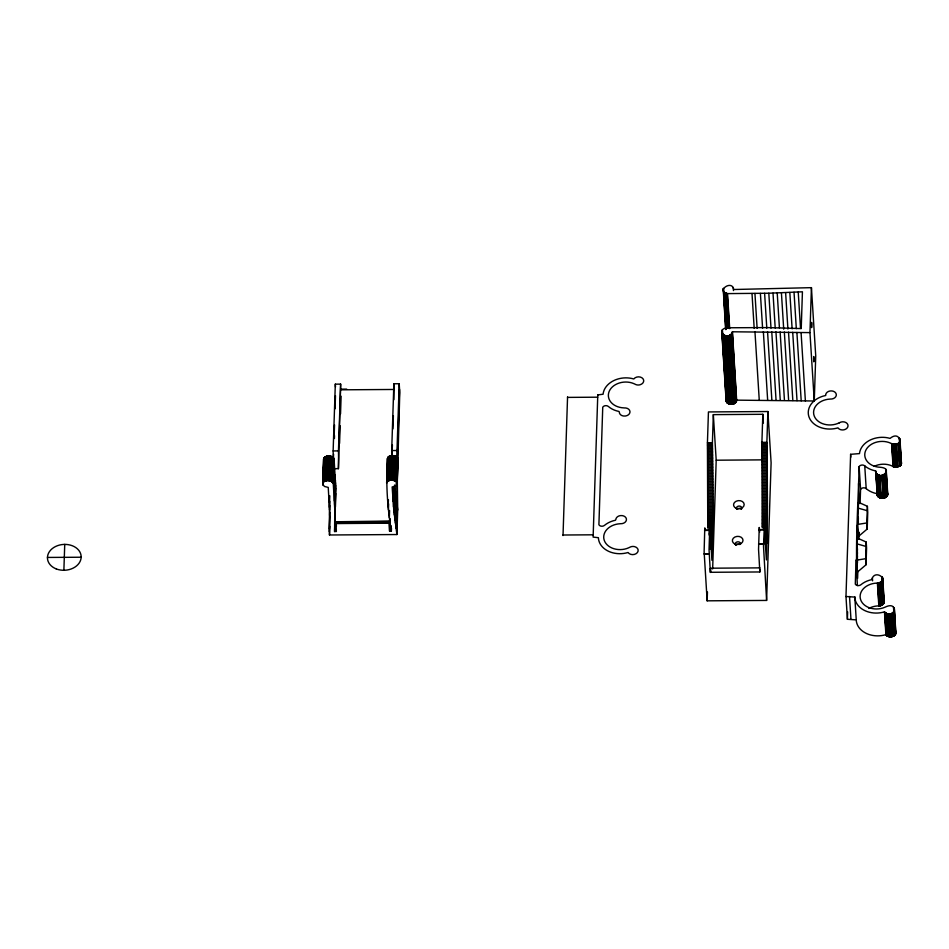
<?xml version="1.0" encoding="UTF-8"?>
<svg xmlns="http://www.w3.org/2000/svg" width="949" height="949" viewBox="0 0 949 949"><rect width="100%" height="100%" fill="white"/><g stroke="black" fill="none" stroke-linecap="round" stroke-linejoin="round"><path stroke-width="1.42" d="M712.746 528.059L707.776 528.083L707.432 442.732L708.44 411.937L767.883 411.534L771.11 462.815L766.602 600.432L707.159 600.824L704.122 551.832L704.775 527.893L705 529.151M709.816 527.941L711.928 560.313L712.96 506.695L712.402 442.697L713.34 414.63L762.83 414.298L763.376 423.124M767.219 527.691L762.249 527.727L761.905 442.341L762.83 414.298M766.602 600.432L763.506 546.173L764.277 527.537L766.401 559.957L767.433 506.327L766.875 442.305L767.883 411.534M856.615 560.171L857.338 538.047L866.2 542.033L866.579 548.107L866.034 564.774L857.362 572.117L856.615 560.171L865.654 558.7L866.2 542.033M857.777 524.417L858.501 502.294L867.374 506.28L867.754 512.353L867.208 529.02L858.537 536.363L857.777 524.417L866.828 522.946L867.374 506.28M858.216 517.11L858.382 523.634M324.048 460.894C321.64 455.39 332.482 454.274 334.072 458.901L335.614 485.437L335.388 507.003M858.359 517.573L858.37 519.613M759.247 527.537L758.548 549.352L759.841 571.962L710.338 572.294L709.045 549.685L709.745 527.869M856.034 560.017L855.298 584.121A3.381 2.586 -3.6 0 0 860.862 584.762A22.207 17.011 -3.6 0 1 871.763 579.625C874.8 567.609 891.87 581.713 876.508 583.125A16.88 12.93 -3.6 0 0 860.684 599.827A16.88 12.93 -3.6 0 0 885.026 607.194C899.213 600.136 894.99 621.014 884.397 611.891A22.207 17.011 -3.6 0 1 854.788 597.087L845.974 596.482L850.624 454.31L859.486 453.598A22.207 17.011 -3.6 0 1 890.079 438.391C901.194 429.138 904.207 450.028 890.411 443.076A16.88 12.93 -3.6 0 0 865.571 450.775A16.88 12.93 -3.6 0 0 880.304 467.276C895.536 468.533 877.671 482.804 875.334 470.834A22.207 17.011 -3.6 0 1 864.753 465.852A3.381 2.586 -3.6 0 0 859.142 466.552C858.062 506.22 855.061 545.96 857.398 585.545M857.421 556.043L857.291 556.968L857.279 551.808M63.88 570.278L64.734 544.394M397.18 471.689L397.702 510.016L396.896 534.536L329.481 534.987L329.481 509.993L328.247 487.418L324.416 486.446L322.719 484.215L323.538 458.972M322.862 484.737L323.704 458.45M323.028 485.093L323.882 458.106M322.719 484.215L324.107 457.786M323.182 482.472L324.25 457.632M323.443 482.163L324.558 457.347M323.597 482.009L324.724 457.204M323.929 481.736L324.914 457.074M324.107 481.606L325.104 456.943M324.309 481.475L325.317 456.837M324.511 481.357L325.531 456.718M324.724 481.25L325.756 456.623M324.949 481.143L325.982 456.528M325.175 481.048L326.219 456.433M325.424 480.965L326.468 456.362M325.673 480.882L326.729 456.291M325.922 480.811L326.978 456.22M326.183 480.752L327.251 456.172M326.444 480.692L327.512 456.125M326.717 480.657L327.785 456.089M326.99 480.621L328.069 456.066M327.263 480.597L328.342 456.054M327.535 480.574L328.615 456.042M327.82 480.574L328.9 456.054M336.421 526.256L336.053 521.653L336.361 531.523L334.582 531.535L334.807 509.957L333.265 483.421L331.652 481.546L328.378 480.585L329.184 456.066M328.651 480.609L329.457 456.078M328.935 480.645L329.73 456.113M329.208 480.68L330.003 456.149M329.481 480.728L330.276 456.208M329.742 480.787L330.549 456.255M329.161 501.891L329.35 496.125M330.003 480.858L330.81 456.327M329.398 507.288L329.778 495.758M330.264 480.929L331.071 456.398M329.481 509.993L329.766 501.333M330.513 481.013L331.32 456.493M329.576 515.39L329.778 505.473M329.267 531.57L329.778 512.318M330.75 481.107L331.557 456.576M329.374 528.878L329.801 516.078M330.987 481.202L331.794 456.683M329.481 534.987L329.766 526.327M331.225 481.309L332.02 456.789M331.438 481.428L332.245 456.908M331.652 481.546L332.458 457.027M331.853 481.677L332.66 457.157M332.043 481.819L332.85 457.288M332.221 481.95L333.028 457.43M333.229 458.687A18.351 0.866 89.6 0 0 333.135 450.941L335.317 384.155L340.644 384.12L338.413 468.664L334.428 468.687M332.387 482.104L333.194 457.572M332.541 482.258L333.573 454.097M334.095 438.035L334.534 424.891M335.056 408.829L335.483 395.697M332.814 482.567L333.49 457.881M333.04 482.899L333.74 458.213M334.416 438.533L334.511 435.615M333.206 483.255L333.929 458.545M333.265 483.421L334.072 458.901M334.428 501.048L335.127 474.63M334.617 504.56L335.412 480.028M334.724 507.252L335.531 482.733M334.807 509.957L335.614 485.437M334.902 515.354L335.673 488.13M334.582 531.535L335.709 493.527M338.413 468.664A18.351 0.866 89.6 0 0 338.461 450.905L340.644 384.12M339.576 443.42L340.157 425.71M340.537 413.906L341.118 396.196M389.588 531.167L389.28 521.298L389.588 531.167L391.368 531.155C387.287 507.205 385.852 482.792 387.429 458.545C388.782 453.29 400.846 455.579 397.168 461.036M386.634 483.077L387.678 457.857M386.67 482.899L387.88 457.525M386.967 482.211L388.011 457.371M387.204 481.89L388.295 457.062M387.346 481.736L388.449 456.92M387.655 481.44L388.627 456.777M387.821 481.309L388.817 456.647M388.011 481.179L389.007 456.528M388.2 481.048L389.209 456.41M387.939 504.204L388.082 499.874M388.414 480.929L389.422 456.291M388.627 480.823L389.648 456.196M388.177 506.908L388.414 499.684M388.841 480.716L389.885 456.101M388.426 509.601L388.616 503.836M389.078 480.621L390.122 456.006M389.315 480.538L390.371 455.935M389.565 480.455L390.62 455.864M389.814 480.384L390.881 455.805M389.019 514.999L389.161 510.669M390.075 480.324L391.142 455.745M389.339 517.691L389.576 510.479M390.347 480.277L391.415 455.71M390.608 480.23L391.688 455.674M391.759 455.164A18.351 0.866 89.6 0 0 391.688 450.55L393.871 383.764L399.197 383.728L399.766 392.85L397.251 483.895L395.662 486.09L392.151 486.991L393.752 509.566L396.896 534.536M390.881 480.194L392.412 444.951M392.933 428.889L393.372 415.745M393.894 399.683L393.871 383.764M390.075 523.077L390.217 518.747M391.154 480.17L392.245 455.627M391.439 480.158L392.518 455.627M391.712 480.147L392.803 455.627M396.931 482.483L395.116 480.894L392.269 480.158L393.076 455.639M390.905 528.463L391 525.58M392.554 480.182L393.361 455.662M392.827 480.218L393.633 455.686M391.368 531.155L391.463 528.273M393.1 480.253L393.906 455.734M393.372 480.301L394.179 455.781M393.645 480.36L394.44 455.84M393.052 501.475L393.527 487.039M393.906 480.431L394.701 455.9M394.155 480.502L394.962 455.983M393.491 506.873L394.155 486.671M394.404 480.585L395.211 456.066M393.752 509.566L394.559 485.046L397.702 510.016M394.654 480.68L395.46 456.161M394.891 480.775L395.697 456.255M394.037 512.258L394.831 487.739M395.116 480.894L395.923 456.362M395.342 481.001L396.136 456.481M394.333 514.963L395.14 490.431M395.543 481.131L396.35 456.599M395.745 481.25L396.552 456.73M394.665 517.656L395.472 493.136M395.935 481.392L396.741 456.86M397.097 458.272A18.351 0.866 89.6 0 0 397.002 450.514L399.197 383.728M396.113 481.534L396.919 457.003M395.021 520.349L395.828 495.829M396.207 485.698L396.302 482.816M396.291 481.677L397.085 457.157M396.587 481.985L399.553 389.434M395.401 523.041L396.207 498.522M396.718 482.151L397.512 457.62M397.073 484.595L397.833 458.13M395.804 525.734L396.611 501.214M397.133 484.429L397.963 458.474M396.231 528.427L397.038 503.907M396.682 531.12L397.145 481.534M563.018 535.556L567.561 396.848M707.159 600.824L707.456 591.951M712.652 568.949L716.198 460.206L713.34 414.63M759.841 571.962L759.935 569.234M809.96 332.613L811.431 287.654L733.791 289.516C732.07 279.338 715.736 290.952 727.492 293.609L768.809 293.229L802.427 291.794L801.229 328.591L767.682 327.595L726.376 327.773C713.897 330.987 730.101 341.948 732.414 331.782L809.96 332.613L814.266 400.988L736.709 400.146C736.282 406.362 724.004 405.164 726.448 398.746M814.266 400.988L815.737 356.017L811.431 287.654M895.393 630.694C898.252 636.15 888.584 639.045 885.832 634.679A22.207 17.011 -3.6 0 1 856.223 619.875L847.41 619.282L847.647 611.868M857.077 567.561L857.303 560.752M858.537 536.363L858.667 532.282M857.611 578.416L857.849 571.203M858.892 539.471L859.13 532.259M860.091 503.539L860.577 489.352L859.142 466.552M710.338 572.294L710.493 568.202L759.971 567.87M860.577 489.352A3.381 2.586 -3.6 0 1 866.188 488.64A22.207 17.011 -3.6 0 0 876.769 493.622C876.532 500.574 891.289 498.842 886.876 491.736M868.845 608.428A16.88 12.93 -3.6 0 1 877.944 605.913C881.016 606.375 885.453 603.837 883.982 600.302M874.219 466.339A16.88 12.93 -3.6 0 1 891.835 465.864C895.192 468.853 903.306 466.457 901.111 461.333M839.319 422.827L839.533 422.685A5.326 4.081 -3.6 0 1 847.149 423.515A5.326 4.081 -3.6 0 1 845.417 429.328A5.326 4.081 -3.6 0 1 837.991 427.892L837.943 427.845A22.207 17.011 -3.6 0 1 809.177 417.418A22.207 17.011 -3.6 0 1 825.239 395.603L825.701 395.519A5.326 4.081 -3.6 0 1 830.019 390.988L831.965 390.941A5.326 4.081 -3.6 0 1 836.259 395.484A5.326 4.081 -3.6 0 1 830.316 399.054L829.984 399.09A16.88 12.93 -3.6 0 0 814.278 416.125A16.88 12.93 -3.6 0 0 839.272 422.815L839.533 422.685M341.355 389.149L346.67 389.114M340.999 389.814L394.226 389.47M567.538 397.394L597.704 397.192M707.432 442.732L712.402 442.697M761.549 442.341L766.875 442.305M707.468 444.085L712.438 444.061M761.94 443.729L766.911 443.693M707.503 445.532L712.462 445.496M761.964 445.164L766.934 445.14M707.527 446.979L712.497 446.943M762 446.611L766.97 446.588M333.135 450.941L338.461 450.905M391.688 450.55L397.002 450.514M707.563 448.426L712.521 448.403M762.023 448.07L766.994 448.035M707.586 449.885L712.557 449.862M762.059 449.529L767.029 449.494M707.61 451.356L712.58 451.321M762.083 450.989L767.053 450.953M707.646 452.815L712.604 452.792M762.106 452.459L767.077 452.424M707.669 454.298L712.628 454.263M762.13 453.93L767.1 453.895M707.693 455.769L712.663 455.734M762.166 455.413L767.124 455.378M707.717 457.252L712.687 457.216M762.189 456.896L767.148 456.86M707.74 458.735L712.711 458.699M762.201 458.379L767.172 458.343M707.764 460.229L712.723 460.194M716.198 460.206L767.195 459.826M707.776 461.712L712.746 461.688M762.249 461.356L767.219 461.321M707.8 463.207L712.77 463.183M762.272 462.851L767.243 462.815M707.824 464.713L712.794 464.678M762.296 464.346L767.255 464.31M707.835 466.208L712.806 466.173M762.308 465.852L767.278 465.817M707.859 467.715L712.829 467.679M762.332 467.347L767.29 467.323M707.871 469.221L712.841 469.186M762.344 468.853L767.314 468.818M707.895 470.728L712.853 470.692M762.355 470.36L767.326 470.324M707.907 472.234L712.877 472.199M762.379 471.867L767.338 471.831M707.918 473.741L712.889 473.705M762.391 473.373L767.361 473.349M707.93 475.247L712.901 475.212M762.403 474.891L767.373 474.856M707.942 476.754L712.913 476.73M762.415 476.398L767.385 476.362M707.954 478.272L712.924 478.237M762.427 477.905L767.397 477.881M707.966 479.779L712.936 479.743M762.438 479.423L767.397 479.387M707.978 481.297L712.948 481.262M762.438 480.929L767.409 480.894M707.978 482.804L712.948 482.768M762.45 482.448L767.421 482.412M707.99 484.31L712.96 484.287M762.462 483.954L767.433 483.919M708.001 485.829L712.96 485.793M762.462 485.461L767.433 485.425M708.001 487.335L712.972 487.3M762.474 486.967L767.444 486.932M708.001 488.842L712.972 488.806M762.474 488.474L767.444 488.45M708.013 490.348L712.984 490.313M762.486 489.981L767.444 489.945M708.013 491.843L712.984 491.819M762.486 491.487L767.456 491.452M708.013 493.35L712.984 493.314M762.486 492.994L767.456 492.958M708.013 494.844L712.984 494.82M762.486 494.488L767.456 494.453M708.013 496.351L712.984 496.315M762.486 495.983L767.456 495.947M708.013 497.834L712.984 497.81M762.486 497.478L767.456 497.442M708.013 499.328L712.984 499.293M762.486 498.972L767.456 498.937M708.013 500.811L712.984 500.787M762.486 500.455L767.444 500.42M708.001 502.294L712.972 502.27M762.474 501.938L767.444 501.902M708.001 503.777L712.972 503.741M762.474 503.421L767.444 503.385M708.001 505.259L712.96 505.224M762.462 504.892L767.433 504.856M707.99 506.73L712.96 506.695M762.462 506.363L767.433 506.327M707.978 508.19L712.948 508.154M762.45 507.834L767.421 507.798M707.978 509.649L712.936 509.625M762.438 509.293L767.409 509.257M707.966 511.108L712.936 511.072M762.438 510.752L767.397 510.716M707.954 512.555L712.924 512.531M762.427 512.199L767.397 512.163M707.942 514.002L712.913 513.967M762.415 513.646L767.385 513.611M707.93 515.449L712.901 515.414M762.403 515.082L767.373 515.046M707.918 516.873L712.889 516.849M762.391 516.517L767.35 516.481M707.907 518.308L712.877 518.273M762.367 517.94L767.338 517.905M389.315 521.357L335.993 521.736L389.327 521.416M335.946 522.069L389.185 521.606M335.922 522.306L389.161 521.831M707.883 519.72L712.853 519.684M762.355 519.364L767.326 519.328M335.91 522.448L389.137 522.092M335.899 522.602L389.126 522.247M335.887 522.769L389.114 522.413M335.875 523.136L389.114 522.591M335.863 523.338L389.09 522.982M335.863 523.551L389.09 523.196M707.871 521.131L712.841 521.108M762.344 520.776L767.314 520.74M707.859 522.543L712.829 522.508M762.32 522.175L767.29 522.152M707.835 523.943L712.806 523.907M762.308 523.575L767.278 523.551M707.824 525.331L712.782 525.295M762.284 524.975L767.255 524.939M707.8 526.719L712.77 526.683M762.272 526.351L767.243 526.315M708.998 529.447L712.723 529.423M764.716 529.079L767.195 529.056M759.046 529.601L764.016 529.566M704.573 530.194L709.532 530.159M759.034 529.827L764.004 529.791M704.561 530.432L709.532 530.396M708.974 530.799L712.699 530.776M764.692 530.432L767.172 530.42M708.95 532.152L712.675 532.128M764.669 531.784L767.148 531.772M708.927 533.492L712.652 533.468M764.645 533.124L767.124 533.113M563.03 535.011L593.196 534.809M708.903 534.821L712.628 534.797M764.621 534.453L767.1 534.441M710.125 536.138L712.604 536.126M764.597 535.782L767.077 535.758M710.101 537.454L712.58 537.431M764.562 537.087L767.053 537.075M710.066 538.747L712.557 538.735M764.538 538.391L767.017 538.38M710.042 540.04L712.521 540.028M764.514 539.684L766.994 539.661M710.006 541.321L712.497 541.31M764.479 540.966L766.958 540.942M709.982 542.591L712.462 542.579M764.455 542.235L766.934 542.223M709.947 543.86L712.438 543.836M764.419 543.492L766.899 543.48M758.571 543.943L763.542 543.907M758.571 544.204L763.542 544.168M709.923 545.106L712.402 545.082M709.888 546.339L712.367 546.327M709.852 547.573L712.331 547.549M709.816 548.783L712.296 548.771M47.45 557.443L81.163 557.229M704.205 553.848L709.176 553.825M704.217 554.062L709.188 554.026M857.813 508.012L866.84 510.586M856.639 543.765L865.678 546.339M885.915 634.656L884.48 611.868M759.295 527.537L759.674 532.116M857.315 551.82L857.421 553.528M899.949 439.138L901.479 463.634M899.676 438.545L901.36 464.049M899.557 438.355L899.735 441.202M899.842 441.463L901.182 464.464M899.284 437.987L899.605 441.012M899.64 441.866L900.945 464.856M899.379 442.258L900.815 465.046M899.237 442.436L900.672 465.235M899.071 442.625L900.506 465.413M898.905 442.792L900.34 465.579M898.715 442.958L900.15 465.745M898.525 443.124L899.96 465.912M898.323 443.266L899.759 466.066M898.11 443.408L899.545 466.208M896.402 444.156L897.825 466.944M896.129 444.227L897.564 467.015M895.856 444.286L897.291 467.074M895.583 444.322L897.019 467.11M895.31 444.357L896.746 467.145M895.026 444.381L896.461 467.169M894.753 444.393L896.188 467.181M894.468 444.393L895.903 467.181M894.195 444.381L895.631 467.169M893.911 444.357L895.346 467.145M893.638 444.322L895.073 467.11M893.377 444.286L894.8 467.074M893.104 444.227L894.539 467.015M892.843 444.156L894.278 466.944M892.582 444.085L894.017 466.872M892.333 443.99L893.768 466.789M892.096 443.895L893.531 466.683M891.858 443.788L893.294 466.576M891.621 443.669L893.056 466.469M886.236 470.277L887.766 494.559M886.069 469.874L887.6 495.188M885.856 469.482L887.41 495.592M885.737 469.304L887.291 495.793M894.361 608.689L895.892 633.374M885.737 473.195L887.173 495.995M894.29 608.487L895.749 633.802M885.595 473.385L886.876 496.363M894.231 611.215L895.559 634.205M885.287 473.753L886.722 496.541M893.673 607.538L893.851 610.385M894.005 611.607L895.441 634.395M885.109 473.919L886.544 496.707M893.519 607.372L893.697 610.219M893.875 611.797L895.31 634.596M884.919 474.085L886.354 496.873M893.733 611.986L895.014 634.964M884.729 474.239L886.152 497.027M893.412 612.342L894.836 635.13M884.515 474.393L885.951 497.181M893.223 612.52L894.658 635.308M884.302 474.536L885.737 497.323M893.033 612.674L894.468 635.462M892.843 612.829L894.266 635.616M884.077 474.666L885.512 497.454M892.629 612.971L894.065 635.771M883.839 474.785L885.275 497.573M883.602 474.903L885.037 497.691M892.404 613.113L893.839 635.901M883.353 474.998L884.788 497.798M892.179 613.244L893.614 636.032M891.941 613.362L893.377 636.15M883.092 475.093L884.527 497.881M891.704 613.469L893.128 636.257M882.831 475.176L884.266 497.964M882.57 475.247L884.005 498.047M891.443 613.576L892.879 636.364M891.194 613.659L892.629 636.459M882.297 475.319L883.733 498.106M890.933 613.742L892.368 636.53M882.024 475.366L883.46 498.154M890.66 613.813L892.096 636.601M881.751 475.413L883.187 498.201M890.399 613.873L891.823 636.66M890.115 613.92L891.55 636.708M889.842 613.956L891.277 636.743M889.569 613.979L891.004 636.779M889.284 614.003L890.72 636.791M889.011 614.003L890.447 636.791M888.727 613.991L890.162 636.779M879.818 475.378L881.253 498.178M888.454 613.979L889.889 636.767M879.545 475.33L880.98 498.118M888.181 613.944L889.616 636.732M879.284 475.271L880.719 498.059M879.023 475.2L880.458 498M887.908 613.908L889.343 636.696M887.635 613.849L889.071 636.649M878.762 475.129L880.197 497.917M887.374 613.789L888.81 636.577M878.513 475.034L879.948 497.822M887.113 613.718L888.549 636.506M878.276 474.939L879.711 497.727M878.039 474.82L879.474 497.608M886.864 613.635L888.3 636.423M877.813 474.702L879.249 497.49M886.615 613.54L888.05 636.328M877.6 474.571L879.035 497.359M886.378 613.434L887.813 636.221M877.386 474.441L878.821 497.229M886.152 613.327L887.576 636.115M877.196 474.286L878.632 497.086M885.927 613.196L887.362 635.996M877.006 474.132L878.442 496.932M885.714 613.066L887.149 635.854M876.829 473.978L878.264 496.766M885.5 612.924L886.935 635.723M876.662 473.812L878.098 496.6M885.31 612.781L886.746 635.569M876.378 473.444L877.944 496.422M885.132 612.627L886.568 635.415M876.129 473.065L877.683 496.054M882.7 577.917L884.243 602.2M884.954 612.461L886.39 635.249M875.785 470.918L877.469 495.663M882.451 577.312L884.065 602.829M884.646 612.105L886.236 635.083M875.725 471.416L877.256 495.046M882.333 577.122L883.887 603.232M882.072 576.755L883.768 603.434M881.918 576.577L883.649 603.623M882.072 581.025L883.353 604.003M881.751 581.381L883.187 604.181M881.585 581.559L883.021 604.347M881.396 581.725L882.831 604.513M881.194 581.879L882.629 604.667M880.992 582.022L882.428 604.821M880.779 582.164L882.214 604.952M880.553 582.295L881.989 605.094M880.316 582.425L881.751 605.213M880.079 582.532L881.502 605.332M879.83 582.639L881.265 605.426M879.569 582.733L881.004 605.521M879.308 582.816L880.743 605.604M879.047 582.888L880.482 605.676M878.774 582.947L880.209 605.747M878.501 583.006L879.937 605.794M878.228 583.042L879.664 605.83M877.955 583.077L879.391 605.865M877.671 583.089L879.106 605.889M877.398 583.101L878.833 605.889M872.416 577.988L872.594 580.835M864.753 465.852L866.188 488.64M866.828 522.946L867.208 529.02M865.654 558.7L866.034 564.774M857.172 525.343L857.979 538.154M857.445 550.195L857.315 548.154L857.445 563.03M850.624 454.31L850.802 457.157M854.788 596.731L856.223 619.519M849.521 596.458L850.956 619.258M845.974 596.482L847.41 619.282M801.086 332.672L805.393 401.047M798.228 292.043L800.517 328.413M796.899 332.482L801.205 400.858M794.028 292.268L796.318 328.639M792.712 332.316L797.018 400.68M789.829 292.482L792.118 328.84M788.524 332.162L792.83 400.537M785.618 292.672L787.907 329.03M784.337 332.031L788.631 400.395M781.418 292.838L783.708 329.208M780.137 331.913L784.443 400.288M777.219 292.992L779.414 327.903M775.95 331.818L780.244 400.193M773.008 293.122L775.214 328.034M771.751 331.747L776.045 400.11M768.809 293.229L771.003 328.14M767.551 331.687L771.845 400.051M764.609 293.324L766.804 328.235M763.352 331.652L767.646 400.015M760.398 293.407L762.593 328.318M754.941 293.466L757.136 328.378M754.953 331.628L759.247 400.003M751.999 293.49L754.194 328.413M733.15 287.476L733.458 290.572M732.414 331.782L736.673 400.573M732.32 332.423L736.495 401.213M732.106 333.04L736.305 401.617M731.893 333.443L736.199 401.818M731.774 333.645L735.926 402.198M731.477 334.012L735.783 402.388M731.311 334.19L735.617 402.566M731.133 334.356L735.439 402.732M730.955 334.522L735.25 402.898M730.754 334.689L735.06 403.052M730.552 334.831L734.846 403.206M730.327 334.973L734.633 403.337M727.492 293.609L729.698 328.52M730.101 335.104L734.407 403.479M727.219 293.573L729.425 328.484M729.876 335.222L734.17 403.598M726.958 293.514L729.152 328.437M729.627 335.341L733.933 403.716M729.378 335.448L733.684 403.811M726.685 293.455L728.879 328.378M726.424 293.395L728.618 328.307M729.129 335.543L733.423 403.906M726.175 293.312L728.369 328.224M728.868 335.626L733.162 403.989M725.926 293.217L728.12 328.129M728.595 335.697L732.901 404.06M725.677 293.122L727.883 328.034M728.334 335.756L732.628 404.132M725.451 293.004L727.646 327.915M728.061 335.816L732.355 404.179M725.226 292.885L727.42 327.796M725 292.755L727.195 327.678M727.776 335.851L732.082 404.227M724.799 292.624L726.993 327.535M727.503 335.887L731.809 404.25M724.597 292.47L726.792 327.393M727.219 335.899L731.525 404.274M724.407 292.316L726.602 327.239M724.075 291.995L726.519 328.532M726.946 335.91L731.252 404.274M723.921 291.817L726.21 328.188M726.661 335.899L730.967 404.274M723.435 288.318L723.613 291.236M723.648 291.45L726.163 329.457M723.352 288.532L725.843 329.469M726.388 335.887L730.694 404.262M723.221 288.947L725.653 329.505M726.115 335.863L730.41 404.238M725.843 335.827L730.137 404.191M725.57 335.78L729.876 404.144M725.309 335.721L729.603 404.084M725.048 335.649L729.342 404.013M724.787 335.566L729.093 403.942M724.538 335.472L728.844 403.847M724.301 335.377L728.595 403.752M724.063 335.27L728.369 403.633M723.838 335.151L728.132 403.515M723.624 335.021L727.919 403.384M723.411 334.878L727.717 403.254M723.209 334.736L727.515 403.1M723.031 334.582L727.325 402.945M722.853 334.416L727.148 402.791M722.391 329.991L726.993 402.613M722.26 330.181L726.697 402.257M722.047 330.584L726.566 402.068M721.892 330.999L726.353 401.688M721.762 331.628L726.139 401.071M710.493 568.202L710.765 572.472M335.317 384.155L335.495 387.002M387.429 458.545L387.702 462.958M858.548 483.504L859.414 503.492M735.878 545.236A2.669 2.04 -3.6 0 1 737.278 541.879A2.669 2.04 -3.6 0 1 740.493 544.263M736.732 509.139A2.669 2.04 -3.6 0 1 738.524 506.125A2.669 2.04 -3.6 0 1 741.727 508.19M741.632 508.617A2.669 2.04 -3.6 0 1 741.347 509.115M735.712 545.224A2.669 2.04 -3.6 0 1 739.769 544.536M737.195 509.115A2.669 2.04 -3.6 0 1 741.406 509.162M811.502 324.107C811.68 334.795 811.881 317.049 811.502 324.107M813.661 358.414L813.791 361.83L813.768 356.504L813.661 358.414M597.775 394.914L593.125 537.087L598.392 537.703A22.207 17.011 -3.6 0 0 628.001 552.52L628.084 552.496A5.326 4.081 -3.6 0 0 636.127 553.67A5.326 4.081 -3.6 0 0 636.364 547.383L634.703 546.66A5.326 4.081 -3.6 0 0 629.661 547.336L628.629 547.822A16.88 12.93 -3.6 0 1 604.288 540.456A16.88 12.93 -3.6 0 1 620.112 523.753L620.444 523.706A5.326 4.081 -3.6 0 0 626.387 520.135A5.326 4.081 -3.6 0 0 622.093 515.592L620.16 515.639A5.326 4.081 -3.6 0 0 615.806 519.672L615.367 520.254A22.207 17.011 -3.6 0 0 604.466 525.378A3.381 2.586 -3.6 0 1 598.902 524.75L602.745 407.18A3.381 2.586 -3.6 0 1 608.356 406.469A22.207 17.011 -3.6 0 0 618.938 411.451L619.329 412.032A5.326 4.081 -3.6 0 0 623.422 416.006L625.355 416.03A5.326 4.081 -3.6 0 0 629.958 411.427A5.326 4.081 -3.6 0 0 624.228 407.94L623.908 407.892A16.88 12.93 -3.6 0 1 609.175 391.391A16.88 12.93 -3.6 0 1 634.003 383.704L635.011 384.167A5.326 4.081 -3.6 0 0 639.994 384.784L641.714 384.037A5.326 4.081 -3.6 0 0 641.88 377.749A5.326 4.081 -3.6 0 0 633.802 378.971A22.207 17.011 -3.6 0 0 603.089 394.226L597.775 394.914M56.276 568.926A16.88 12.93 -3.6 0 0 81.163 556.541A16.88 12.93 -3.6 0 0 55.481 546.541A16.88 12.93 -3.6 0 0 56.276 568.926M736.329 508.344A5.326 4.081 -3.6 0 0 744.182 504.441A5.326 4.081 -3.6 0 0 736.068 501.274A5.326 4.081 -3.6 0 0 736.329 508.344M735.155 544.097A5.326 4.081 -3.6 0 0 743.008 540.183A5.326 4.081 -3.6 0 0 734.906 537.027A5.326 4.081 -3.6 0 0 735.155 544.097"/></g></svg>
